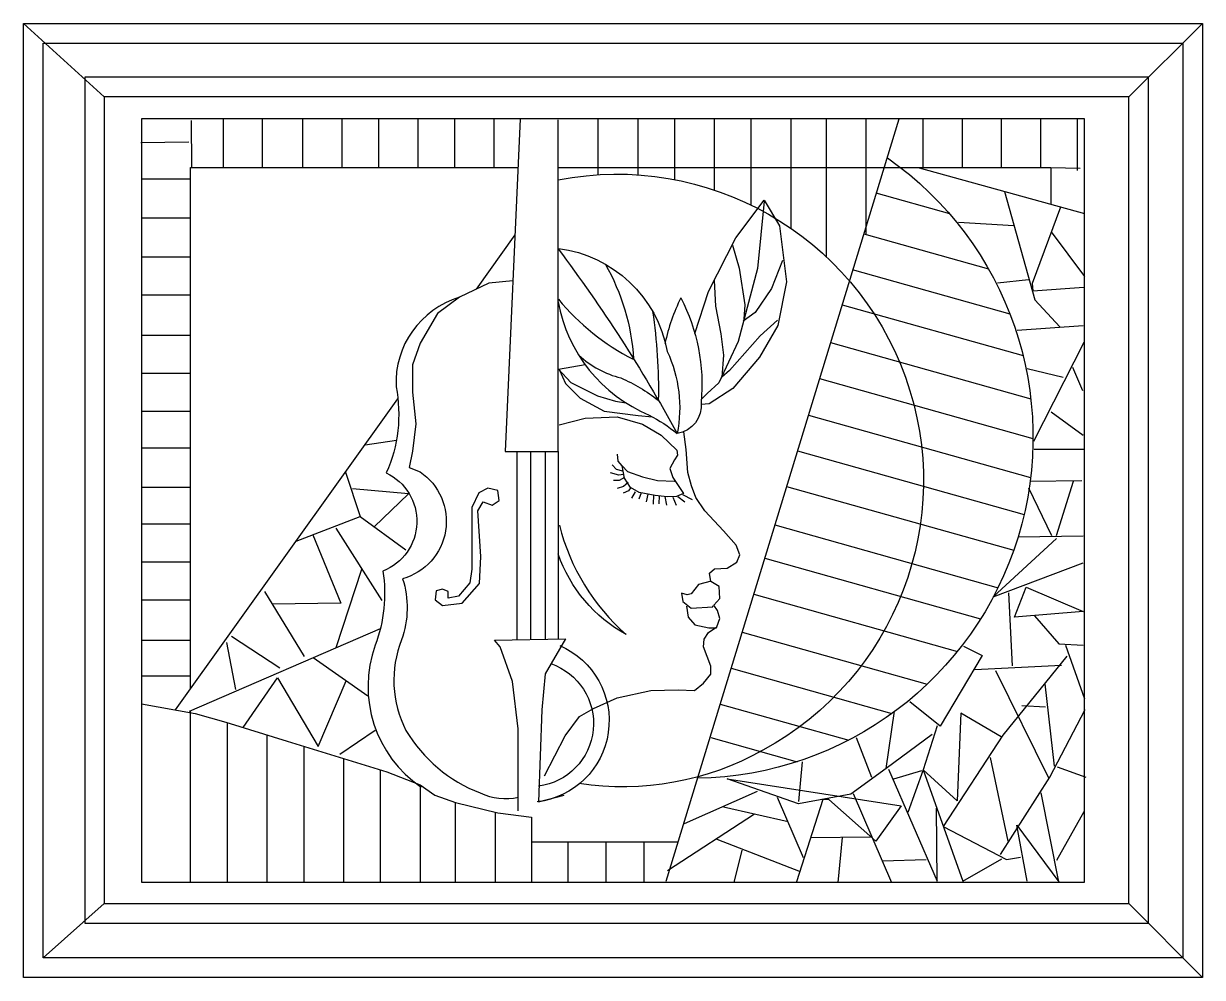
# Model space of a CAD drawing. Header units: millimetres. Extents: x 429 to 1029, y 244 to 729.
import ezdxf

# ---------------------------------------------------------------- set-up
doc = ezdxf.new("R2010")
doc.units = ezdxf.units.MM
for name, color, linetype in [('3', 3, 'Continuous'), ('4', 4, 'Continuous'), ('7', 7, 'Continuous')]:
    doc.layers.add(name, color=color, linetype=linetype)

# ---------------------------------------------------------------- blocks, each defined once
blk = doc.blocks.new('A$C79F06A5E')
at = {"layer": '3'}
blk.add_lwpolyline([(60, 48.56), (540, 48.56), (540, 437.04), (60, 437.04)], close=True, dxfattribs=at)
for points in [[(85.3, 436.32), (85.54, 412.72)], [(101.57, 437.04), (101.57, 412.28)], [(121.5, 437.04), (121.5, 412.28)], [(142.02, 437.04), (142.02, 412.28)], [(161.96, 437.04), (161.96, 412.28)], [(180.72, 437.04), (180.72, 412.28)], [(200.65, 437.04), (200.65, 412.28)], [(219.41, 437.04), (219.41, 412.28)], [(239.34, 437.04), (239.34, 412.28)], [(252.82, 437.1), (245.2, 267.8), (272.17, 267.8), (272.17, 436.52)], [(292.29, 437.04), (292.29, 408.63)], [(312.56, 437.04), (312.56, 408.57)], [(445.4, 436.92), (326.96, 48.86)], [(331.26, 437.04), (331.26, 406.16)], [(351.53, 437.04), (351.53, 400.86)], [(370.23, 437.04), (370.23, 393.22)], [(390.49, 437.04), (390.49, 381.4)], [(408.42, 437.04), (408.42, 367)], [(428.68, 437.04), (428.68, 378.34)], [(457.71, 437.04), (457.71, 412.28)], [(477.65, 437.04), (477.65, 412.28)], [(497.58, 437.04), (497.58, 412.28)], [(517.51, 437.04), (517.51, 412.28)], [(536.27, 437.04), (536.27, 410.74)], [(59.76, 425), (84.09, 425.48)], [(84.91, 146.77), (84.91, 412.28), (251.71, 412.28)], [(272.17, 412.28), (522.91, 412.28), (522.91, 393.59)], [(455.9, 412.12), (540, 388.86)], [(522.91, 412.28), (537.85, 411.99)], [(60.54, 406.64), (84.91, 406.64)], [(433.72, 399.36), (471.21, 388.83)], [(499.26, 400.07), (514.77, 344.94), (527.39, 331.25)], [(341.66, 327.8), (348.65, 349.28), (362.52, 376.5), (376.9, 395.66), (384.72, 382.55), (388.25, 354.07), (383.96, 331.89), (374.63, 315.76), (361.01, 299.88), (348.9, 292.06), (344.94, 291.67)], [(376.9, 395.15), (373.62, 360.88), (363.78, 323.82), (353.95, 302.65), (347.89, 297.36), (345, 294.47)], [(527.75, 392.15), (513.33, 353.23), (513.69, 349.62), (539.65, 351.43)], [(60, 386.72), (84.91, 386.72)], [(475.82, 384.58), (504.1, 382.88)], [(427.61, 378.64), (491.05, 360.82)], [(523.06, 379.53), (540.01, 356.83)], [(230.48, 350.43), (250.16, 377.97)], [(360.76, 372.72), (364.29, 361.13), (367.06, 342.48), (366.56, 335.17)], [(60, 366.8), (84.91, 366.8)], [(386.23, 364.91), (380.68, 350.79), (372.36, 338.44), (366.31, 334.16)], [(421.66, 360.34), (502.01, 337.76)], [(351.45, 354.78), (352.18, 341.72), (354.96, 327.6), (356.22, 316.77), (355.46, 305.67)], [(495.66, 353.59), (511.52, 355.39)], [(60, 347.47), (84.91, 347.47)], [(416.56, 342.44), (508.71, 316.54)], [(383.71, 334.66), (374.88, 326.6), (359.24, 308.95), (355.46, 305.67)], [(505.75, 329.45), (539.29, 331.97)], [(60, 326.96), (84.91, 326.96)], [(410.72, 323.28), (512.65, 294.63)], [(539.65, 323.32), (514.05, 272.87)], [(272.22, 309.71), (285.77, 312.08)], [(60, 307.63), (84.91, 307.63)], [(272.22, 309.71), (278.53, 302.9), (292.15, 296.1), (301.23, 293.32), (306.58, 292.53)], [(272.73, 309.2), (275.75, 302.4), (283.32, 294.84), (295.43, 288.28), (312.83, 286.01), (320.08, 285.46)], [(510.8, 309.99), (529.19, 305.66)], [(533.88, 310.71), (538.93, 298.82)], [(405.1, 304.89), (513.76, 274.35)], [(77.4, 136.27), (190.53, 294.54)], [(60, 288.3), (84.91, 288.3)], [(523.06, 288.01), (539.29, 276.11)], [(272.67, 281.31), (285.91, 284.71), (302.16, 285.47), (315.02, 281.69), (324.47, 276.03), (332.41, 268.47), (332.79, 265.82), (331.27, 263.56), (329.01, 259.02), (330.52, 254.49), (335.84, 246.34), (332.35, 244.83), (327.58, 244.6), (321.44, 245.42), (313.39, 246.92), (308.97, 249.48), (305.83, 254.25), (304.65, 260.49), (307.46, 257.51), (315.02, 254.87), (322.58, 252.98), (331.27, 252.6), (331.8, 252.6)], [(399.43, 286.31), (512.55, 254.52)], [(265.11, 102.61), (275.7, 123.02), (282.88, 132.84), (290.06, 136.99), (302.16, 142.28), (319.18, 146.06), (333.16, 146.44), (341.48, 146.06), (346.02, 149.84), (349.8, 154.37), (349.8, 158.53), (346.02, 168.35), (346.4, 172.13), (348.67, 175.53), (352.82, 178.55), (354.34, 182.71), (353.2, 186.86), (351.31, 189.51), (354.34, 192.91), (353.96, 198.95), (349.8, 201.6), (349.04, 205.75), (351.69, 208.02), (358.12, 208.4), (363.03, 211.42), (364.54, 215.2), (362.65, 220.11), (356.23, 227.29), (346.77, 237.49), (342.24, 244.29), (339.97, 250.33), (338.08, 257.14), (337.32, 268.85), (335.98, 277.81)], [(173.84, 271.19), (189.77, 273.53)], [(60, 269.55), (84.91, 269.55)], [(251.14, 267.8), (251.14, 171.95)], [(258.02, 267.8), (258.02, 172.06)], [(265.46, 267.8), (265.46, 172.18)], [(272.17, 267.8), (272.17, 172.29)], [(304.65, 260.49), (302.64, 262.84), (302.3, 266.35)], [(393.86, 268.06), (509.25, 235.63)], [(514.41, 268.91), (539.65, 268.91)], [(304.98, 257.82), (301.8, 258.65), (299.63, 260.99)], [(163.89, 257.27), (171.25, 234.59), (194.56, 217.77)], [(305.32, 255.98), (302.97, 255.64), (298.79, 256.81)], [(305.82, 254.47), (303.14, 252.96), (300.3, 252.96)], [(512.25, 252.69), (538.57, 253.05)], [(525.73, 224.95), (534.36, 252.68)], [(60, 249.63), (84.91, 249.63)], [(178.36, 229.45), (195.85, 246.23), (167.37, 248.82)], [(233.96, 242.18), (238.54, 240.46), (241.98, 242.75), (241.4, 247.91), (236.25, 249.05), (231.67, 246.76), (228.23, 239.32), (228.23, 230.16), (228.23, 220.43), (228.23, 207.84), (227.08, 200.97), (221.35, 194.1), (216.17, 193.07), (216.17, 196.4), (213.26, 197.64), (209.93, 196.81), (209.51, 192.24), (213.26, 189.33), (223.24, 190.58), (231.97, 200.55), (232.8, 214.26), (231.14, 237.53), (233.96, 242.18)], [(307.66, 251.96), (305.32, 249.95), (302.14, 248.95)], [(309, 249.45), (307.83, 247.78), (305.15, 246.61)], [(311.35, 247.27), (309.34, 243.93)], [(314.36, 246.77), (313.19, 243.43)], [(317.71, 246.1), (316.87, 242.09)], [(388.34, 249.95), (503.96, 217.46)], [(511.48, 249.31), (523.11, 224.95)], [(320.56, 245.77), (320.39, 240.92)], [(323.57, 245.1), (323.4, 241.08)], [(326.42, 244.76), (327.25, 240.41)], [(330.43, 244.43), (332.11, 240.41)], [(332.95, 244.76), (336.63, 242.09)], [(335.46, 245.94), (340.31, 243.26)], [(138.7, 222.03), (171.25, 234.59)], [(60, 230.89), (84.91, 230.89)], [(158.96, 228.76), (182.26, 191.89)], [(382.35, 230.35), (495.97, 198.41)], [(147.24, 225.32), (161.54, 190.6), (126.59, 189.95)], [(525.73, 223.45), (493.48, 193.84), (539.24, 211.08)], [(539.24, 224.57), (506.23, 224.2)], [(60, 211.56), (84.91, 211.56)], [(377.2, 213.47), (487.13, 182.57)], [(159.17, 167.95), (172.23, 207.77)], [(349.94, 201.8), (343.5, 199.96), (339.83, 195.37), (337.68, 194.76), (334.92, 195.67), (335.54, 191.39), (339.83, 188.02), (350.86, 188.63), (350.86, 189.24)], [(504.36, 183.35), (510.36, 198.71), (539.24, 186.35), (504.36, 183.35)], [(60, 192.22), (84.91, 192.22)], [(122.71, 196.42), (142.77, 163.43)], [(371.61, 195.15), (475.31, 166)], [(501.36, 195.72), (503.23, 158.61)], [(337.37, 188.94), (338.29, 183.43), (341.66, 179.45), (348.71, 177.91), (352.7, 177.91)], [(514.48, 184.1), (526.86, 169.86), (539.24, 169.11)], [(84.52, 135.62), (181.61, 177.66)], [(365.67, 175.69), (459.85, 149.22)], [(60, 171.72), (84.91, 171.72)], [(103.29, 170.55), (107.82, 146.62)], [(105.88, 173.78), (130.47, 157.61)], [(251.72, 84.76), (251.72, 126.55), (248.85, 150.59), (242.55, 168.34), (239.69, 171.77), (275.78, 172.34), (265.46, 154.6), (263.75, 136.28), (262.03, 89.34), (275.2, 92.77)], [(478.48, 168.73), (487.86, 163.86), (466.48, 127.88), (451.1, 140.25)], [(530.23, 169.11), (539.99, 141.75)], [(147.34, 162.83), (175.14, 143.38)], [(530.98, 163.49), (498.36, 123.39), (467.98, 76.92), (500.23, 60.05), (507.36, 61.18)], [(360.08, 157.37), (441.97, 134.35)], [(484.11, 156.74), (528.36, 158.99)], [(494.62, 156.24), (521.62, 101.53)], [(60, 153.56), (84.91, 153.56)], [(111.69, 127.27), (129.18, 152.44), (149.89, 117.51), (164.25, 150.99)], [(519.74, 149.5), (524.62, 107.52)], [(60, 139.21), (87.33, 134.43), (102.96, 129.97), (134.21, 120.3), (184.81, 104.69), (201.92, 98), (209.36, 92.79), (219.78, 89.07), (241.36, 83.87), (258.47, 81.64), (258.47, 48.56)], [(354.53, 139.18), (419.96, 120.79)], [(520.12, 137.51), (508.12, 138.25)], [(84.91, 48.56), (84.91, 135.79)], [(462.37, 123.64), (439.11, 106.4), (443.24, 135.63)], [(497.62, 122.51), (476.99, 134.51), (475.12, 89.91), (457.86, 105.65), (478.12, 49.06), (497.99, 60.3)], [(497.24, 62.55), (522.37, 101.9), (540.37, 136.38)], [(103.61, 129.77), (103.61, 48.56)], [(464.99, 128.14), (457.86, 105.65)], [(123.87, 123.5), (123.87, 48.56)], [(160.9, 113.63), (179.02, 125.92)], [(349.87, 122.16), (393.73, 109.84)], [(423.74, 122.14), (431.61, 101.9)], [(142.58, 117.72), (142.58, 48.56)], [(162.84, 111.47), (162.84, 48.56)], [(396.36, 109.77), (394.49, 89.54)], [(491.99, 112.02), (500.99, 69.3)], [(181.55, 105.69), (181.55, 48.56)], [(439.11, 106.4), (421.11, 93.28), (394.49, 88.41), (358.11, 101.15)], [(440.24, 106.03), (464.99, 49.06), (464.62, 86.16)], [(442.86, 101.15), (457.11, 105.28)], [(457.86, 105.65), (449.99, 83.91)], [(526.12, 107.15), (540.74, 101.9)], [(201.81, 98.04), (201.81, 48.56)], [(358.11, 101.15), (446.61, 87.29), (433.86, 69.3), (409.86, 90.66), (406.86, 90.66), (393.36, 48.69)], [(336.36, 78.29), (373.48, 94.78)], [(383.61, 91.78), (396.74, 61.05)], [(422.24, 93.66), (441.74, 48.31)], [(510.74, 49.06), (505.49, 77.54), (526.87, 48.69), (517.87, 94.03)], [(219.74, 89.09), (219.74, 48.56)], [(240, 84.19), (240, 48.56)], [(356.23, 86.91), (389.24, 79.42)], [(539.62, 84.29), (525.74, 59.55)], [(371.98, 83.16), (327.73, 54.31)], [(258.47, 69), (333.11, 69)], [(277.07, 69), (277.07, 48.56)], [(296.42, 69), (296.42, 48.56)], [(315.76, 69), (315.76, 48.56)], [(352.86, 70.42), (395.24, 53.93)], [(400.49, 71.17), (430.86, 71.55)], [(416.61, 71.17), (414.36, 48.31)], [(365.61, 64.8), (361.48, 48.31)], [(459.36, 59.93), (437.24, 59.18)]]:
    blk.add_lwpolyline(points, dxfattribs=at)
for points in [[(439.68, 417.21, -0.727142), (342.99, 101.39, 0.821697)], [(272.17, 406.05, -0.858733), (376.21, 115.67, -0.16903), (282.81, 98.78)], [(272.22, 371.15, 0.000969), (272.17, 370.85, 0.000969)], [(272.17, 370.85, -0.035729), (332.69, 276.87, 4.505963)], [(272.22, 371.15, -0.326912), (327.59, 318.73, -0.157494), (332.69, 276.87, 0.942907)], [(295.97, 363.25, -0.115155), (310.51, 314.83)], [(249.06, 354.6), (236.83, 353.49), (221.82, 346.27), (210.71, 337.94), (201.82, 322.94), (197.93, 311.84), (197.93, 297.95), (199.59, 281.84), (197.93, 267.96), (196.26, 259.63), (201.82, 257.41, -0.639147), (192.92, 202.98, -0.165297), (192.37, 171.88, 0.215061), (194.59, 125.78, 0.167411), (232.41, 93.91, -0.28611)], [(221.82, 346.27, 0.343357), (189.59, 300.73, -0.154973), (184.59, 256.85, -0.655818), (182.92, 206.87, -0.125695), (179.03, 169.1, 0.343455), (202.37, 96.9, 2.810701)], [(272.17, 344, 0.256022), (318.48, 286.33, -0.048381), (332.69, 276.87)], [(272.22, 345.25, 0.103184), (310.31, 314.75, -0.902895)], [(334.52, 346, 0.060612), (326.45, 322.81, -1.528924)], [(334.52, 346, -0.141953), (344.87, 292.82, -0.398154), (332.69, 276.87, 0.736522)], [(320.18, 339.06, -0.041439), (323.07, 293.93)], [(282.61, 316.77, 0.125094), (304, 305.17, -0.069727), (322.92, 293.83)], [(272.72, 230.27, 0.152966), (306.73, 174.55, -0.18533), (272.11, 215.58, -0.680808)], [(272.91, 168.91, -0.764858), (261.45, 89.34, -3.242534)], [(268.33, 159.75, -0.794016), (262.03, 97.35, 1.96327)], [(232.41, 93.91, 0.164803), (251.86, 91.69, -3.019085)]]:
    blk.add_lwpolyline(points, format="xyb", dxfattribs=at)
at = {"layer": '4'}
for points in [[(0, 485.6), (600, 485.6), (600, 0), (0, 0)], [(41.1, 37.61), (562.51, 37.61), (562.51, 448.24), (41.1, 448.24)]]:
    blk.add_lwpolyline(points, close=True, dxfattribs=at)
for points in [[(0, 485.6), (41.1, 448.24)], [(562.51, 448.24), (600, 485.6)], [(10, 10), (41.1, 37.61)], [(562.51, 37.61), (600, 0)]]:
    blk.add_lwpolyline(points, dxfattribs=at)
at = {"layer": '7'}
for points in [[(10, 475.6), (590, 475.6), (590, 10), (10, 10)], [(31.1, 27.61), (572.51, 27.61), (572.51, 458.24), (31.1, 458.24)]]:
    blk.add_lwpolyline(points, close=True, dxfattribs=at)

msp = doc.modelspace()

# ---------------------------------------------------------------- block references
msp.add_blockref('A$C79F06A5E', (428.77, 243.76))

doc.saveas('drawing.dxf')
